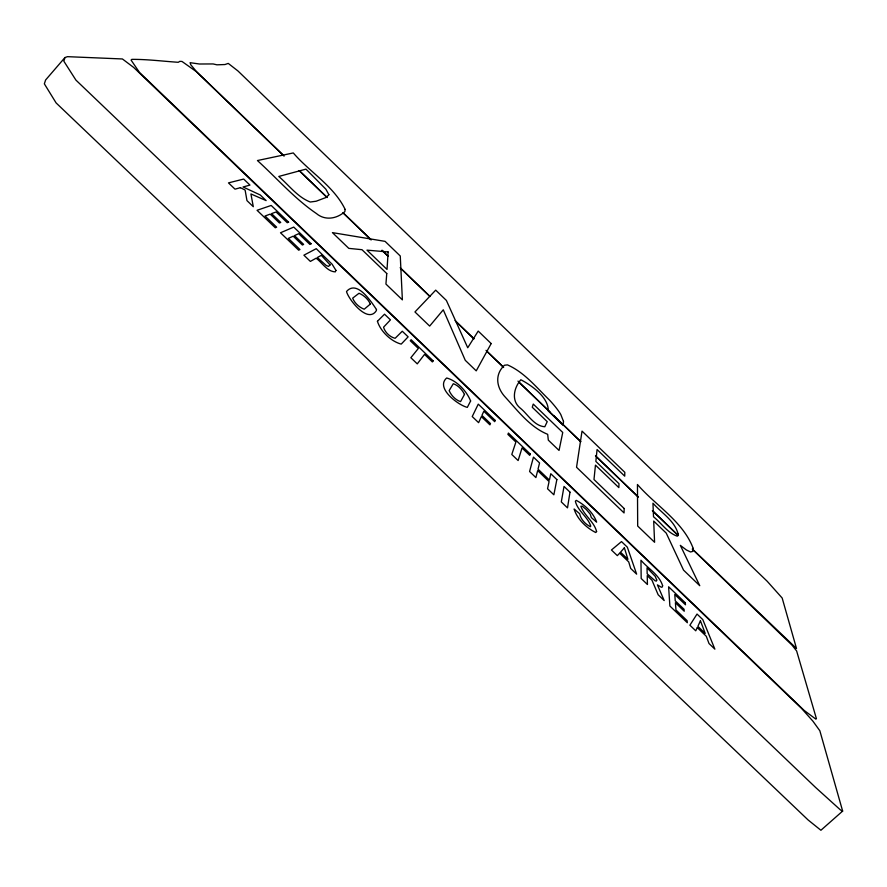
<?xml version="1.0" encoding="UTF-8"?>
<svg xmlns="http://www.w3.org/2000/svg" width="887" height="887" viewBox="0 0 887 887"><rect width="100%" height="100%" fill="white"/><g stroke="black" fill="none" stroke-linecap="round" stroke-linejoin="round"><path stroke-width="1.33" d="M64.951 57.555L63.864 61.225L75.916 80.096L815.663 787.523L840.499 809.975L842.65 811.084L819.843 730.755L812.88 721.131L801.438 708.303L133.693 67.456L122.406 58.963L67.49 56.668L64.951 57.555L45.603 79.996L44.35 83.844L56.114 102.936L808.079 819.943L820.907 830.265L842.65 811.084M283.352 155.225L196.493 71.603L190.783 64.784L190.073 62.678L199.431 64.008L213.102 63.942L216.916 64.818L224.965 64.54L228.247 63.398L237.949 70.96L767.155 581.229L782.168 598.026L796.493 648.475L692.703 549.319M299.329 170.603L327.281 197.524M343.258 212.902L371.221 239.812M382.197 250.389L388.184 256.155M400.17 267.686L430.117 296.524M455.075 320.551L474.046 338.812M486.032 350.354L503.007 366.697M517.975 381.111L549.929 411.867M553.92 415.715L580.874 441.671M595.853 456.084L637.786 496.454M652.765 510.879L677.723 534.905M284.095 156.145L196.282 71.592L181.99 61.458L179.784 61.369L178.265 62.29C162.831 61.258 147.453 59.274 131.841 59.362L131.076 60.072L139.459 72.401L804.243 710.498L815.863 719.135L816.417 718.658L796.637 650.969L792.047 645.159L692.248 549.086M299.063 170.559L327.015 197.457M342.981 212.825L370.921 239.723M381.898 250.3L387.885 256.066M400.857 268.55L429.796 296.413M455.741 321.393L473.702 338.69M486.675 351.174L503.639 367.506M518.607 381.92L580.486 441.482M595.454 455.896L638.363 497.208M652.333 510.657L678.278 535.637M563.5 421.403L563.19 425.35L548.233 410.947C548.931 397.631 531.413 385.224 520.857 379.758C513.906 387.697 511.023 400.602 520.148 408.031C527.865 414.151 534.041 426.104 544.806 426.747L547.224 421.658L532.255 407.255L533.253 404.073L562.746 432.457L559.043 450.441L548.31 440.129L547.689 434.342C530.16 427.179 517.975 411.025 505.501 397.365C496.631 388.018 494.181 374.99 504.415 365.256L507.453 364.879C524.417 372.296 536.502 387.508 549.563 400.159A28.972 5.134 44.9 0 1 560.784 414.506L563.5 421.403M624.16 508.517L624.049 512.93L576.539 467.261L582.027 431.104L624.814 472.327L624.714 476.153L597.073 449.532L595.853 461.417L618.993 483.692L618.838 487.606L595.465 465.121L593.98 479.512L624.16 508.517M377.43 321.294C380.479 331.306 391.089 341.462 401.223 344.112L408.131 336.849L402.277 331.228L395.125 338.302C390.014 337.138 384.891 332.259 383.55 327.203L390.446 319.885L384.526 314.198L377.43 321.294M388.14 251.952L387.031 269.437L366.985 250.145L388.14 251.952M376.465 309.508L376.387 310.561C367.939 324.221 348.624 299.573 346.495 291.524C356.962 279.438 371.187 301.613 376.465 309.508M386.765 273.518L385.934 284.062L402.376 299.861L400.27 255.999L385.08 241.364L332.425 232.627L348.802 248.371L361.996 249.702L386.765 273.518M693.168 548.343L692.78 551.404L690.529 551.958L686.372 549.951L680.329 545.35L699.765 585.708L683.533 570.108L666.237 533.12L653.697 521.057L654.584 542.279L637.686 526.035L637.454 484.502C655.548 505.468 683.079 521.445 693.168 548.343M345.132 209.41L344.843 211.616C336.816 218.912 324.986 220.83 316.371 213.501C294.462 198.577 276.944 178.276 257.43 160.547L293.298 152.941C309.663 172.067 333.989 186.203 345.132 209.41M335.951 270.38L335.275 271.877C327.225 271.61 322.103 262.619 316.127 258.206L310.372 261.41L303.897 255.19L316.238 248.682L332.126 264.237L335.951 270.38M569.986 492.152L567.503 507.874L561.305 501.931L564.021 486.431L569.986 492.152M464.478 394.438L460.575 401.6C455.608 400.115 451.184 395.38 449.144 390.635L453.29 383.716C458.113 385.346 462.349 389.837 464.478 394.438M662.6 585.664L662.345 586.972L661.403 587.272L657.411 584.855L664.186 600.554L658.165 594.789L652 580.253L647.222 575.663L647.432 584.5L641.179 578.501L640.957 560.251C647.987 568.512 659.285 574.765 662.6 585.664M556.859 479.557L553.865 494.813L547.545 488.748L549.086 481.574L537.655 470.609L535.903 477.594L529.572 471.518L533.464 457.115L539.562 462.959L538.021 469.145L549.408 480.078L550.772 473.725L556.859 479.557M470.62 400.968L467.327 407.377C458.756 405.437 435.007 388.129 446.671 377.984C456.938 380.745 466.662 391.078 470.62 400.968M530.171 453.956L529.772 455.386L522.022 447.946L518.13 460.553L511.788 454.477L515.89 442.07L507.907 434.408L508.395 433.056L530.171 453.956M678.078 533.808L677.28 536.192C667.634 532.943 661.325 523.064 653.519 516.777L652.954 503.206C661.525 512.919 674.586 520.647 678.078 533.808M656.735 580.043L656.369 581.096L655.105 580.785L647.177 573.822L647.022 567.824L655.227 576.362L656.735 580.043M596.596 531.535L595.698 532.51C586.385 527.82 577.215 519.217 574.122 509.016L579.71 513.761C580.708 519.427 585.442 524.217 590.376 526.712L590.775 526.168C587.848 516.788 577.548 510.868 575.353 501.21L576.273 500.368C584.899 504.958 593.325 512.686 596.641 522.11L591.396 517.653L590.21 514.15L586.307 509.537L582.327 506.211L580.852 506.244C584.189 515.524 594.168 521.722 596.596 531.535M495.234 420.427L494.713 421.68L483.825 411.246L481.929 415.382L490.478 423.576L489.934 424.851L481.364 416.624L478.603 422.667L472.228 416.557L478.259 404.139L495.234 420.427M700.42 620.756L697.881 626.366L705.209 633.396L700.42 620.756M697.293 627.63L695.741 630.801L689.898 625.202L697.027 614.059L702.803 619.603L714.878 649.151L709.001 643.518L706.285 636.256L697.293 627.63M370.3 304.097L364.224 309.219C359.313 307.434 354.49 303.055 352.671 298.143L359.013 293.264C363.77 295.149 368.371 299.329 370.3 304.097M491.176 343.568L476.23 370.855L465.265 360.31L443.278 309.807L429.663 326.083L414.95 311.958L435.705 290.138L446.383 300.427L467.737 347.771L478.204 331.073L491.176 343.568M330.086 264.903L328.489 266.399L326.294 265.535L317.335 257.529L321.316 255.323L330.086 264.903M433.144 360.854L432.368 361.929L424.529 354.412L417.267 363.87L410.847 357.716L418.331 348.469L410.271 340.73L411.136 339.732L433.144 360.854M624.37 547.8L620.523 552.191L627.918 559.287L624.37 547.8M619.647 553.178L617.33 555.639L611.442 549.995L621.51 541.591L627.342 547.19L636.633 574.144L630.701 568.456L628.706 561.881L619.647 553.178M328.877 194.685L326.294 197.391L316.171 201.216L310.273 202.025C297.455 197.08 288.951 185.139 278.762 176.458L305.96 169.129L325.862 189.175L328.877 194.685M311.104 243.748L309.851 244.391L298.686 233.68L294.473 235.609L303.631 244.391L302.389 245.012L293.187 236.186L288.353 238.392L299.961 249.535L298.664 250.189L280.503 232.771L293.741 227.094L311.104 243.748M288.597 222.149L287.244 222.704L276.068 211.971L271.555 213.623L280.735 222.437L279.405 222.97L270.18 214.122L265.013 216.018L276.655 227.183L275.269 227.759L257.053 210.297L271.189 205.451L288.597 222.149M240.421 187.689L235 189.153L228.469 182.888L243.681 179.063L249.968 185.095L243.049 186.969L260.301 195.007L266.133 200.606L250.921 193.943L253.305 206.704L246.963 200.617L245.111 190.04L240.421 187.689M685.296 602.794L668.61 586.784L669.873 606.009L687.314 622.718L687.115 620.667L675.961 609.979L675.406 602.739L684.232 611.21L684.054 609.258L675.251 600.821L674.763 594.501L685.485 604.79L685.296 602.794"/></g></svg>
